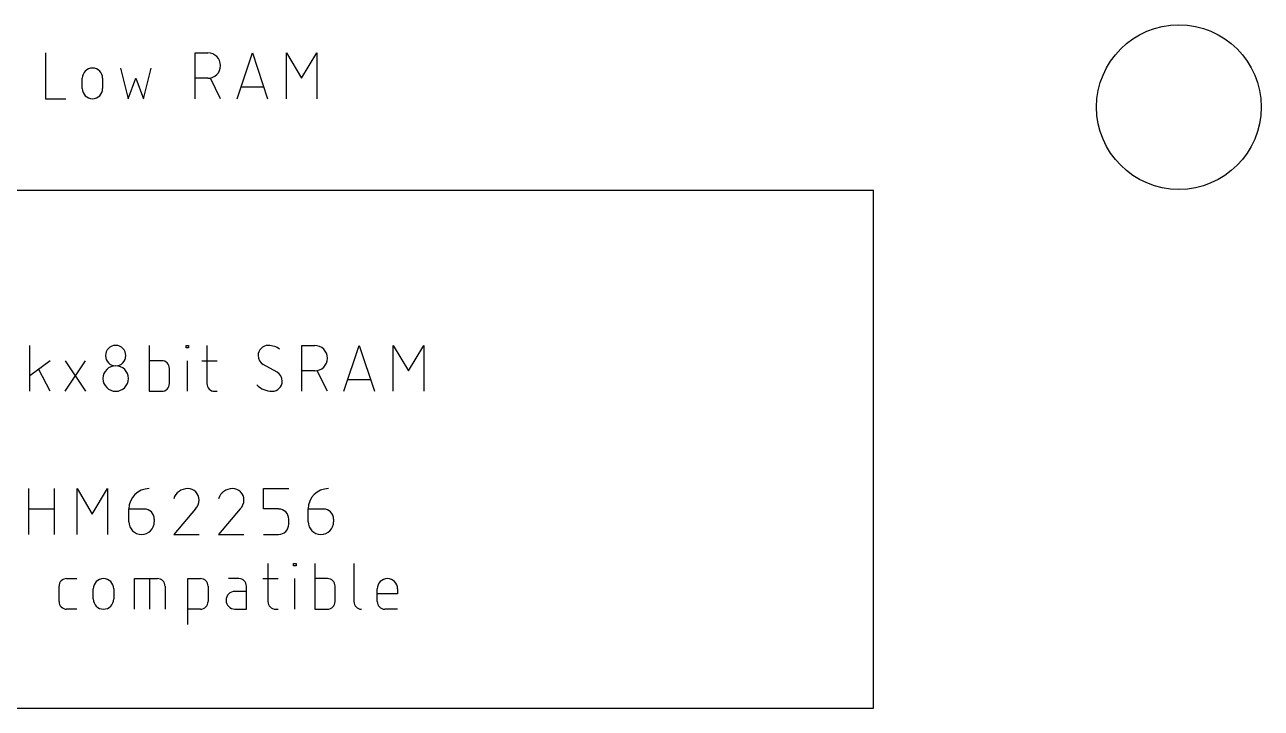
# Model space of a CAD drawing. Extents: x 0 to 102, y 0 to 90.
# Drawn here: x 21.57 to 53.1, y 24.67 to 42.1 of the extents above; entities that cross this region are included whole.
import ezdxf

# ---------------------------------------------------------------- set-up
doc = ezdxf.new("R2010")
doc.units = 0
doc.layers.add('20', color=30, linetype='CONTINUOUS')
doc.layers.add('21', color=253, linetype='CONTINUOUS')

msp = doc.modelspace()

# ---------------------------------------------------------------- linework, layer by layer
at = {"layer": '20'}
msp.add_circle((51, 40), 2.1, dxfattribs=at)
at = {"layer": '21'}
for p, q in [((22.0977, 41.383), (22.0977, 40.2146)), ((25.9128, 40.2146), (25.9128, 41.383)), ((25.9128, 41.383), (26.2374, 41.383)), ((26.9836, 40.2146), (27.373, 41.383)), ((27.373, 41.383), (27.7625, 40.2146)), ((28.2409, 40.2146), (28.2409, 41.383)), ((28.2409, 41.383), (28.6303, 40.7338)), ((28.6303, 40.7338), (29.0198, 41.383)), ((29.0198, 41.383), (29.0198, 40.2146)), ((24.0118, 40.9935), (24.2065, 40.2146)), ((24.596, 40.2146), (24.7907, 40.9935)), ((23.0367, 40.4742), (23.0367, 40.7338)), ((23.556, 40.7338), (23.556, 40.4742)), ((24.2065, 40.2146), (24.4012, 40.7338)), ((24.4012, 40.7338), (24.596, 40.2146)), ((26.2374, 40.7338), (25.9128, 40.7338)), ((26.5619, 40.2146), (26.3023, 40.7338)), ((27.6651, 40.5067), (27.0809, 40.5067)), ((22.0977, 40.2146), (22.617, 40.2146)), ((7.9058, 37.8777), (43.2118, 37.8777)), ((43.2118, 24.6698), (43.2118, 37.8777)), ((21.6988, 32.7533), (21.6988, 33.9217)), ((24.7391, 33.9217), (24.7391, 32.7533)), ((25.6843, 33.8568), (25.6843, 33.9217)), ((25.6843, 33.9217), (25.7492, 33.9217)), ((25.7492, 33.8568), (25.6843, 33.8568)), ((25.7492, 33.9217), (25.7492, 33.8568)), ((26.2141, 33.9217), (26.2141, 32.948)), ((28.6381, 32.7533), (28.6381, 33.9217)), ((28.6381, 33.9217), (28.9626, 33.9217)), ((29.7088, 32.7533), (30.0983, 33.9217)), ((30.0983, 33.9217), (30.4878, 32.7533)), ((30.9661, 32.7533), (30.9661, 33.9217)), ((30.9661, 33.9217), (31.3556, 33.2726)), ((31.3556, 33.2726), (31.7451, 33.9217)), ((31.7451, 33.9217), (31.7451, 32.7533)), ((22.2181, 33.5322), (21.6988, 33.1428)), ((22.5997, 32.7533), (23.1189, 33.5322)), ((22.5997, 33.5322), (23.1189, 32.7533)), ((25.0637, 33.5322), (24.7391, 33.5322)), ((25.7168, 32.7533), (25.7168, 33.5322)), ((26.0843, 33.5322), (26.4738, 33.5322)), ((28.007, 33.2401), (27.65, 33.4349)), ((22.2181, 32.7533), (21.926, 33.305)), ((25.2584, 32.948), (25.2584, 33.3375)), ((28.9626, 33.2726), (28.6381, 33.2726)), ((29.2872, 32.7533), (29.0276, 33.2726)), ((30.3904, 33.0454), (29.8062, 33.0454)), ((24.7391, 32.7533), (25.0637, 32.7533)), ((26.4089, 32.7533), (26.4738, 32.7533)), ((21.6719, 29.1021), (21.6719, 30.2705)), ((22.321, 30.2705), (22.321, 29.1021)), ((22.9023, 29.1021), (22.9023, 30.2705)), ((22.9023, 30.2705), (23.2918, 29.6213)), ((23.2918, 29.6213), (23.6813, 30.2705)), ((23.6813, 30.2705), (23.6813, 29.1021)), ((27.6535, 29.7512), (27.6535, 30.2705)), ((27.6535, 30.2705), (28.3026, 30.2705)), ((21.6719, 29.7512), (22.321, 29.7512)), ((24.2246, 29.7512), (24.614, 29.7512)), ((24.2246, 29.4266), (24.2246, 29.7512)), ((25.9193, 29.7512), (25.3675, 29.1021)), ((27.0623, 29.7512), (26.5105, 29.1021)), ((28.043, 29.7512), (27.6535, 29.7512)), ((28.7965, 29.7512), (29.186, 29.7512)), ((28.7965, 29.4266), (28.7965, 29.7512)), ((24.8737, 29.4915), (24.8737, 29.4266)), ((28.3026, 29.3617), (28.3026, 29.4915)), ((29.4456, 29.4915), (29.4456, 29.4266)), ((25.3675, 29.1021), (26.0167, 29.1021)), ((26.5105, 29.1021), (27.1597, 29.1021)), ((27.6535, 29.1021), (28.043, 29.1021)), ((27.7706, 28.3655), (27.7706, 27.3918)), ((28.4219, 28.3005), (28.4219, 28.3655)), ((28.4219, 28.3655), (28.4868, 28.3655)), ((28.4868, 28.3005), (28.4219, 28.3005)), ((28.4868, 28.3655), (28.4868, 28.3005)), ((28.9626, 28.3655), (28.9626, 27.1971)), ((29.9623, 28.3655), (29.9623, 27.3918)), ((22.4429, 27.3918), (22.4429, 27.7813)), ((22.6377, 27.976), (22.8973, 27.976)), ((24.3692, 27.1971), (24.3692, 27.976)), ((24.3692, 27.976), (24.9534, 27.976)), ((24.7587, 27.1971), (24.7587, 27.976)), ((25.1481, 27.7813), (25.1481, 27.1971)), ((25.7241, 26.8076), (25.7241, 27.976)), ((25.7241, 27.976), (26.0487, 27.976)), ((26.2434, 27.7813), (26.2434, 27.3918)), ((27.0275, 27.976), (26.7678, 27.976)), ((27.2222, 27.1971), (27.2222, 27.7813)), ((27.6408, 27.976), (28.0302, 27.976)), ((28.4543, 27.1971), (28.4543, 27.976)), ((29.2871, 27.976), (28.9626, 27.976)), ((29.4819, 27.3918), (29.4819, 27.7813)), ((23.3179, 27.4567), (23.3179, 27.7163)), ((23.8372, 27.7163), (23.8372, 27.4567)), ((27.2222, 27.6514), (26.9301, 27.6514)), ((30.5569, 27.3918), (30.5569, 27.7163)), ((31.0762, 27.5865), (30.5569, 27.5865)), ((31.0762, 27.7163), (31.0762, 27.5865)), ((22.8973, 27.1971), (22.6377, 27.1971)), ((26.0487, 27.1971), (25.7241, 27.1971)), ((26.9301, 27.1971), (27.2222, 27.1971)), ((27.9653, 27.1971), (28.0302, 27.1971)), ((28.9626, 27.1971), (29.2871, 27.1971)), ((31.0762, 27.1971), (30.7516, 27.1971)), ((7.9058, 24.6698), (43.2118, 24.6698))]:
    msp.add_line(p, q, dxfattribs=at)
for centre, radius, start, end in [((26.2374, 41.0584), 0.3246, 270, 90), ((23.2963, 40.7338), 0.2596, 0, 180), ((23.2963, 40.4742), 0.2596, 180, 0), ((23.888, 33.6621), 0.2596, 0, 180), ((27.7798, 33.6621), 0.2596, 89.9993, 180), ((27.7798, 33.4349), 0.4868, 53.1301, 89.9993), ((28.9626, 33.5971), 0.3246, 270, 90), ((23.888, 33.6621), 0.2596, 180, 0), ((25.0637, 33.3375), 0.1947, 0, 90), ((27.7839, 33.6621), 0.2637, 179.9998, 239.4902), ((23.888, 33.0779), 0.3246, 0, 180), ((27.8731, 33.0129), 0.2637, 0.0001, 59.4899), ((23.888, 33.0779), 0.3246, 180, 0), ((25.0637, 32.948), 0.1947, 270, 359.9991), ((26.4089, 32.948), 0.1947, 180, 270), ((27.8772, 33.3018), 0.5485, 224.761, 269.9999), ((27.8772, 33.0129), 0.2596, 270, 0), ((24.7438, 29.7512), 0.5193, 90.0003, 180), ((25.7246, 29.8952), 0.3753, 90.0001, 162.0549), ((25.7246, 29.9784), 0.2921, 0, 90), ((26.8676, 29.8952), 0.3753, 90.0001, 162.0549), ((26.8676, 29.9784), 0.2921, 0, 90), ((29.3158, 29.7512), 0.5193, 90.0003, 180), ((25.7029, 29.9784), 0.3138, 313.604, 359.9996), ((26.8459, 29.9784), 0.3138, 313.604, 359.9996), ((24.614, 29.4915), 0.2596, 0, 90), ((28.043, 29.4915), 0.2596, 0, 90), ((29.186, 29.4915), 0.2596, 0, 90), ((24.5491, 29.4266), 0.3246, 180, 0), ((28.043, 29.3617), 0.2596, 270, 0), ((29.1211, 29.4266), 0.3246, 180, 0), ((22.6377, 27.7813), 0.1947, 90, 180), ((23.5776, 27.7163), 0.2596, 0, 180), ((24.9534, 27.7813), 0.1947, 0, 90), ((26.0487, 27.7812), 0.1947, 0.0009, 90), ((27.0275, 27.7813), 0.1947, 0, 90), ((29.2871, 27.7813), 0.1947, 0, 90), ((30.8165, 27.7163), 0.2596, 0, 180), ((23.5776, 27.4567), 0.2596, 180, 0), ((26.9301, 27.4242), 0.2272, 90, 270), ((22.6377, 27.3918), 0.1947, 180, 270), ((26.0487, 27.3918), 0.1947, 270, 0), ((27.9653, 27.3918), 0.1947, 180, 270), ((29.2871, 27.3918), 0.1947, 270, 359.9991), ((30.157, 27.3918), 0.1947, 180, 270), ((30.7516, 27.3918), 0.1947, 180, 270)]:
    msp.add_arc(centre, radius, start, end, dxfattribs=at)

doc.saveas('drawing.dxf')
